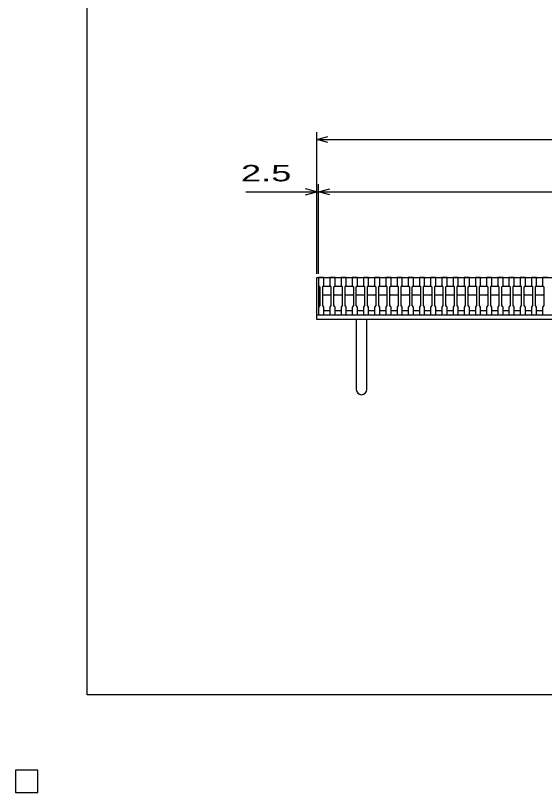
# Model space of a CAD drawing. Units: millimetres, scale not verified. Extents: x -1820 to 1736, y -1282 to 1048.
# Drawn here: x -1820 to -1112, y -1282 to -241 of the extents above; entities that cross this region are included whole.
import ezdxf
from ezdxf.enums import TextEntityAlignment as Align

# ---------------------------------------------------------------- set-up
doc = ezdxf.new("R2010")
doc.units = ezdxf.units.MM
doc.header["$LTSCALE"] = 10
for name, color, linetype, lineweight in [('0_2', 150, 'Continuous', 25), ('16', 3, 'Continuous', 25), ('19', 6, 'Continuous', 25), ('22', 4, 'Continuous', 25)]:
    doc.layers.add(name, color=color, linetype=linetype, lineweight=lineweight)
doc.styles.add('ベクトル', font='')
doc.styles.get('ベクトル').set_extended_font_data('ベクトル')

msp = doc.modelspace()

# ---------------------------------------------------------------- linework, layer by layer
at = {"layer": '0_2'}
for p, q in [((-1724, -1151.5), (-1724, 1048.5)), ((1736, -1151.5), (-1724, -1151.5))]:
    msp.add_line(p, q, dxfattribs=at)
at = {"layer": '16'}
for p, q in [((-1414, -592.5), (-1414, -591.8)), ((-1414, -591.8), (-1407, -591.8)), ((-1414, -592.5), (-1414, -603)), ((-1407, -592.5), (-1414, -592.5)), ((-1414, -592.5), (-1414, -636.5)), ((-1414, -592.5), (-419, -592.5)), ((-1407, -591.8), (-1407, -592.5)), ((-1407, -603), (-1407, -592.5)), ((-1399, -592.5), (-1399, -591.8)), ((-1399, -591.8), (-1392, -591.8)), ((-1399, -592.5), (-1399, -603)), ((-1392, -592.5), (-1399, -592.5)), ((-1392, -591.8), (-1392, -592.5)), ((-1392, -603), (-1392, -592.5)), ((-1384, -592.5), (-1384, -591.8)), ((-1384, -591.8), (-1377, -591.8)), ((-1384, -592.5), (-1384, -603)), ((-1377, -592.5), (-1384, -592.5)), ((-1377, -591.8), (-1377, -592.5)), ((-1377, -603), (-1377, -592.5)), ((-1369, -592.5), (-1369, -591.8)), ((-1369, -591.8), (-1362, -591.8)), ((-1369, -592.5), (-1369, -603)), ((-1362, -592.5), (-1369, -592.5)), ((-1362, -591.8), (-1362, -592.5)), ((-1362, -603), (-1362, -592.5)), ((-1354, -592.5), (-1354, -591.8)), ((-1354, -591.8), (-1347, -591.8)), ((-1354, -592.5), (-1354, -603)), ((-1347, -592.5), (-1354, -592.5)), ((-1347, -591.8), (-1347, -592.5)), ((-1347, -603), (-1347, -592.5)), ((-1339, -592.5), (-1339, -591.8)), ((-1339, -591.8), (-1332, -591.8)), ((-1339, -592.5), (-1339, -603)), ((-1332, -592.5), (-1339, -592.5)), ((-1332, -591.8), (-1332, -592.5)), ((-1332, -603), (-1332, -592.5)), ((-1324, -592.5), (-1324, -591.8)), ((-1324, -591.8), (-1317, -591.8)), ((-1324, -592.5), (-1324, -603)), ((-1317, -592.5), (-1324, -592.5)), ((-1317, -591.8), (-1317, -592.5)), ((-1317, -603), (-1317, -592.5)), ((-1309, -592.5), (-1309, -591.8)), ((-1309, -591.8), (-1302, -591.8)), ((-1309, -592.5), (-1309, -603)), ((-1302, -592.5), (-1309, -592.5)), ((-1302, -591.8), (-1302, -592.5)), ((-1302, -603), (-1302, -592.5)), ((-1294, -592.5), (-1294, -591.8)), ((-1294, -591.8), (-1287, -591.8)), ((-1294, -592.5), (-1294, -603)), ((-1287, -592.5), (-1294, -592.5)), ((-1287, -591.8), (-1287, -592.5)), ((-1287, -603), (-1287, -592.5)), ((-1279, -592.5), (-1279, -591.8)), ((-1279, -591.8), (-1272, -591.8)), ((-1279, -592.5), (-1279, -603)), ((-1272, -592.5), (-1279, -592.5)), ((-1272, -591.8), (-1272, -592.5)), ((-1272, -603), (-1272, -592.5)), ((-1264, -592.5), (-1264, -591.8)), ((-1264, -591.8), (-1257, -591.8)), ((-1264, -592.5), (-1264, -603)), ((-1257, -592.5), (-1264, -592.5)), ((-1257, -591.8), (-1257, -592.5)), ((-1257, -603), (-1257, -592.5)), ((-1249, -592.5), (-1249, -591.8)), ((-1249, -591.8), (-1242, -591.8)), ((-1249, -592.5), (-1249, -603)), ((-1242, -592.5), (-1249, -592.5)), ((-1242, -591.8), (-1242, -592.5)), ((-1242, -603), (-1242, -592.5)), ((-1234, -592.5), (-1234, -591.8)), ((-1234, -591.8), (-1227, -591.8)), ((-1234, -592.5), (-1234, -603)), ((-1227, -592.5), (-1234, -592.5)), ((-1227, -591.8), (-1227, -592.5)), ((-1227, -603), (-1227, -592.5)), ((-1219, -592.5), (-1219, -591.8)), ((-1219, -591.8), (-1212, -591.8)), ((-1219, -592.5), (-1219, -603)), ((-1212, -592.5), (-1219, -592.5)), ((-1212, -591.8), (-1212, -592.5)), ((-1212, -603), (-1212, -592.5)), ((-1204, -592.5), (-1204, -591.8)), ((-1204, -591.8), (-1197, -591.8)), ((-1204, -592.5), (-1204, -603)), ((-1197, -592.5), (-1204, -592.5)), ((-1197, -591.8), (-1197, -592.5)), ((-1197, -603), (-1197, -592.5)), ((-1189, -592.5), (-1189, -591.8)), ((-1189, -591.8), (-1182, -591.8)), ((-1189, -592.5), (-1189, -603)), ((-1182, -592.5), (-1189, -592.5)), ((-1182, -591.8), (-1182, -592.5)), ((-1182, -603), (-1182, -592.5)), ((-1174, -592.5), (-1174, -591.8)), ((-1174, -591.8), (-1167, -591.8)), ((-1174, -592.5), (-1174, -603)), ((-1167, -592.5), (-1174, -592.5)), ((-1167, -591.8), (-1167, -592.5)), ((-1167, -603), (-1167, -592.5)), ((-1159, -592.5), (-1159, -591.8)), ((-1159, -591.8), (-1152, -591.8)), ((-1159, -592.5), (-1159, -603)), ((-1152, -592.5), (-1159, -592.5)), ((-1152, -591.8), (-1152, -592.5)), ((-1152, -603), (-1152, -592.5)), ((-1144, -592.5), (-1144, -591.8)), ((-1144, -591.8), (-1137, -591.8)), ((-1144, -592.5), (-1144, -603)), ((-1137, -592.5), (-1144, -592.5)), ((-1137, -591.8), (-1137, -592.5)), ((-1137, -603), (-1137, -592.5)), ((-1129, -592.5), (-1129, -591.8)), ((-1129, -591.8), (-1122, -591.8)), ((-1129, -592.5), (-1129, -603)), ((-1122, -592.5), (-1129, -592.5)), ((-1122, -591.8), (-1122, -592.5)), ((-1122, -603), (-1122, -592.5)), ((-1114, -592.5), (-1114, -591.8)), ((-1114, -591.8), (-1107, -591.8)), ((-1114, -592.5), (-1114, -603)), ((-1107, -592.5), (-1114, -592.5)), ((-1414, -603), (-1412.5, -605)), ((-1408.5, -605), (-1407, -603)), ((-1399, -603), (-1397.5, -605)), ((-1393.5, -605), (-1392, -603)), ((-1384, -603), (-1382.5, -605)), ((-1378.5, -605), (-1377, -603)), ((-1369, -603), (-1367.5, -605)), ((-1363.5, -605), (-1362, -603)), ((-1354, -603), (-1352.5, -605)), ((-1348.5, -605), (-1347, -603)), ((-1339, -603), (-1337.5, -605)), ((-1333.5, -605), (-1332, -603)), ((-1324, -603), (-1322.5, -605)), ((-1318.5, -605), (-1317, -603)), ((-1309, -603), (-1307.5, -605)), ((-1303.5, -605), (-1302, -603)), ((-1294, -603), (-1292.5, -605)), ((-1288.5, -605), (-1287, -603)), ((-1279, -603), (-1277.5, -605)), ((-1273.5, -605), (-1272, -603)), ((-1264, -603), (-1262.5, -605)), ((-1258.5, -605), (-1257, -603)), ((-1249, -603), (-1247.5, -605)), ((-1243.5, -605), (-1242, -603)), ((-1234, -603), (-1232.5, -605)), ((-1228.5, -605), (-1227, -603)), ((-1219, -603), (-1217.5, -605)), ((-1213.5, -605), (-1212, -603)), ((-1204, -603), (-1202.5, -605)), ((-1198.5, -605), (-1197, -603)), ((-1189, -603), (-1187.5, -605)), ((-1183.5, -605), (-1182, -603)), ((-1174, -603), (-1172.5, -605)), ((-1168.5, -605), (-1167, -603)), ((-1159, -603), (-1157.5, -605)), ((-1153.5, -605), (-1152, -603)), ((-1144, -603), (-1142.5, -605)), ((-1138.5, -605), (-1137, -603)), ((-1129, -603), (-1127.5, -605)), ((-1123.5, -605), (-1122, -603)), ((-1114, -603), (-1112.5, -605)), ((-1412.5, -605), (-1412.5, -630)), ((-1408.5, -605), (-1407.5, -604)), ((-1408.5, -630), (-1408.5, -605)), ((-1407.5, -604), (-1398.5, -604)), ((-1398.5, -604), (-1397.5, -605)), ((-1397.5, -605), (-1397.5, -630)), ((-1393.5, -605), (-1392.5, -604)), ((-1393.5, -630), (-1393.5, -605)), ((-1392.5, -604), (-1383.5, -604)), ((-1383.5, -604), (-1382.5, -605)), ((-1382.5, -605), (-1382.5, -630)), ((-1378.5, -605), (-1377.5, -604)), ((-1378.5, -630), (-1378.5, -605)), ((-1377.5, -604), (-1368.5, -604)), ((-1368.5, -604), (-1367.5, -605)), ((-1367.5, -605), (-1367.5, -630)), ((-1363.5, -605), (-1362.5, -604)), ((-1363.5, -630), (-1363.5, -605)), ((-1362.5, -604), (-1353.5, -604)), ((-1353.5, -604), (-1352.5, -605)), ((-1352.5, -605), (-1352.5, -630)), ((-1348.5, -605), (-1347.5, -604)), ((-1348.5, -630), (-1348.5, -605)), ((-1347.5, -604), (-1338.5, -604)), ((-1338.5, -604), (-1337.5, -605)), ((-1337.5, -605), (-1337.5, -630)), ((-1333.5, -605), (-1332.5, -604)), ((-1333.5, -630), (-1333.5, -605)), ((-1332.5, -604), (-1323.5, -604)), ((-1323.5, -604), (-1322.5, -605)), ((-1322.5, -605), (-1322.5, -630)), ((-1318.5, -605), (-1317.5, -604)), ((-1318.5, -630), (-1318.5, -605)), ((-1317.5, -604), (-1308.5, -604)), ((-1308.5, -604), (-1307.5, -605)), ((-1307.5, -605), (-1307.5, -630)), ((-1303.5, -605), (-1302.5, -604)), ((-1303.5, -630), (-1303.5, -605)), ((-1302.5, -604), (-1293.5, -604)), ((-1293.5, -604), (-1292.5, -605)), ((-1292.5, -605), (-1292.5, -630)), ((-1288.5, -605), (-1287.5, -604)), ((-1288.5, -630), (-1288.5, -605)), ((-1287.5, -604), (-1278.5, -604)), ((-1278.5, -604), (-1277.5, -605)), ((-1277.5, -605), (-1277.5, -630)), ((-1273.5, -605), (-1272.5, -604)), ((-1273.5, -630), (-1273.5, -605)), ((-1272.5, -604), (-1263.5, -604)), ((-1263.5, -604), (-1262.5, -605)), ((-1262.5, -605), (-1262.5, -630)), ((-1258.5, -605), (-1257.5, -604)), ((-1258.5, -630), (-1258.5, -605)), ((-1257.5, -604), (-1248.5, -604)), ((-1248.5, -604), (-1247.5, -605)), ((-1247.5, -605), (-1247.5, -630)), ((-1243.5, -605), (-1242.5, -604)), ((-1243.5, -630), (-1243.5, -605)), ((-1242.5, -604), (-1233.5, -604)), ((-1233.5, -604), (-1232.5, -605)), ((-1232.5, -605), (-1232.5, -630)), ((-1228.5, -605), (-1227.5, -604)), ((-1228.5, -630), (-1228.5, -605)), ((-1227.5, -604), (-1218.5, -604)), ((-1218.5, -604), (-1217.5, -605)), ((-1217.5, -605), (-1217.5, -630)), ((-1213.5, -605), (-1212.5, -604)), ((-1213.5, -630), (-1213.5, -605)), ((-1212.5, -604), (-1203.5, -604)), ((-1203.5, -604), (-1202.5, -605)), ((-1202.5, -605), (-1202.5, -630)), ((-1198.5, -605), (-1197.5, -604)), ((-1198.5, -630), (-1198.5, -605)), ((-1197.5, -604), (-1188.5, -604)), ((-1188.5, -604), (-1187.5, -605)), ((-1187.5, -605), (-1187.5, -630)), ((-1183.5, -605), (-1182.5, -604)), ((-1183.5, -630), (-1183.5, -605)), ((-1182.5, -604), (-1173.5, -604)), ((-1173.5, -604), (-1172.5, -605)), ((-1172.5, -605), (-1172.5, -630)), ((-1168.5, -605), (-1167.5, -604)), ((-1168.5, -630), (-1168.5, -605)), ((-1167.5, -604), (-1158.5, -604)), ((-1158.5, -604), (-1157.5, -605)), ((-1157.5, -605), (-1157.5, -630)), ((-1153.5, -605), (-1152.5, -604)), ((-1153.5, -630), (-1153.5, -605)), ((-1152.5, -604), (-1143.5, -604)), ((-1143.5, -604), (-1142.5, -605)), ((-1142.5, -605), (-1142.5, -630)), ((-1138.5, -605), (-1137.5, -604)), ((-1138.5, -630), (-1138.5, -605)), ((-1137.5, -604), (-1128.5, -604)), ((-1128.5, -604), (-1127.5, -605)), ((-1127.5, -605), (-1127.5, -630)), ((-1123.5, -605), (-1122.5, -604)), ((-1123.5, -630), (-1123.5, -605)), ((-1122.5, -604), (-1113.5, -604)), ((-1113.5, -604), (-1112.5, -605)), ((-1112.5, -605), (-1112.5, -630)), ((-1407.5, -616), (-1408.5, -615)), ((-1398.5, -616), (-1407.5, -616)), ((-1397.5, -615), (-1398.5, -616)), ((-1392.5, -616), (-1393.5, -615)), ((-1383.5, -616), (-1392.5, -616)), ((-1382.5, -615), (-1383.5, -616)), ((-1377.5, -616), (-1378.5, -615)), ((-1368.5, -616), (-1377.5, -616)), ((-1367.5, -615), (-1368.5, -616)), ((-1362.5, -616), (-1363.5, -615)), ((-1353.5, -616), (-1362.5, -616)), ((-1352.5, -615), (-1353.5, -616)), ((-1347.5, -616), (-1348.5, -615)), ((-1338.5, -616), (-1347.5, -616)), ((-1337.5, -615), (-1338.5, -616)), ((-1332.5, -616), (-1333.5, -615)), ((-1323.5, -616), (-1332.5, -616)), ((-1322.5, -615), (-1323.5, -616)), ((-1317.5, -616), (-1318.5, -615)), ((-1308.5, -616), (-1317.5, -616)), ((-1307.5, -615), (-1308.5, -616)), ((-1302.5, -616), (-1303.5, -615)), ((-1293.5, -616), (-1302.5, -616)), ((-1292.5, -615), (-1293.5, -616)), ((-1287.5, -616), (-1288.5, -615)), ((-1278.5, -616), (-1287.5, -616)), ((-1277.5, -615), (-1278.5, -616)), ((-1272.5, -616), (-1273.5, -615)), ((-1263.5, -616), (-1272.5, -616)), ((-1262.5, -615), (-1263.5, -616)), ((-1257.5, -616), (-1258.5, -615)), ((-1248.5, -616), (-1257.5, -616)), ((-1247.5, -615), (-1248.5, -616)), ((-1242.5, -616), (-1243.5, -615)), ((-1233.5, -616), (-1242.5, -616)), ((-1232.5, -615), (-1233.5, -616)), ((-1227.5, -616), (-1228.5, -615)), ((-1218.5, -616), (-1227.5, -616)), ((-1217.5, -615), (-1218.5, -616)), ((-1212.5, -616), (-1213.5, -615)), ((-1203.5, -616), (-1212.5, -616)), ((-1202.5, -615), (-1203.5, -616)), ((-1197.5, -616), (-1198.5, -615)), ((-1188.5, -616), (-1197.5, -616)), ((-1187.5, -615), (-1188.5, -616)), ((-1182.5, -616), (-1183.5, -615)), ((-1173.5, -616), (-1182.5, -616)), ((-1172.5, -615), (-1173.5, -616)), ((-1167.5, -616), (-1168.5, -615)), ((-1158.5, -616), (-1167.5, -616)), ((-1157.5, -615), (-1158.5, -616)), ((-1152.5, -616), (-1153.5, -615)), ((-1143.5, -616), (-1152.5, -616)), ((-1142.5, -615), (-1143.5, -616)), ((-1137.5, -616), (-1138.5, -615)), ((-1128.5, -616), (-1137.5, -616)), ((-1127.5, -615), (-1128.5, -616)), ((-1122.5, -616), (-1123.5, -615)), ((-1113.5, -616), (-1122.5, -616)), ((-1112.5, -615), (-1113.5, -616)), ((-1412.5, -630), (-1414, -632)), ((-1414, -632), (-1414, -642.5)), ((-1407, -632), (-1408.5, -630)), ((-1407, -642.5), (-1407, -632)), ((-1397.5, -630), (-1399, -632)), ((-1399, -632), (-1399, -642.5)), ((-1392, -632), (-1393.5, -630)), ((-1392, -642.5), (-1392, -632)), ((-1382.5, -630), (-1384, -632)), ((-1384, -632), (-1384, -642.5)), ((-1377, -632), (-1378.5, -630)), ((-1377, -642.5), (-1377, -632)), ((-1367.5, -630), (-1369, -632)), ((-1369, -632), (-1369, -642.5)), ((-1362, -632), (-1363.5, -630)), ((-1362, -642.5), (-1362, -632)), ((-1352.5, -630), (-1354, -632)), ((-1354, -632), (-1354, -642.5)), ((-1347, -632), (-1348.5, -630)), ((-1347, -642.5), (-1347, -632)), ((-1337.5, -630), (-1339, -632)), ((-1339, -632), (-1339, -642.5)), ((-1332, -632), (-1333.5, -630)), ((-1332, -642.5), (-1332, -632)), ((-1322.5, -630), (-1324, -632)), ((-1324, -632), (-1324, -642.5)), ((-1317, -632), (-1318.5, -630)), ((-1317, -642.5), (-1317, -632)), ((-1307.5, -630), (-1309, -632)), ((-1309, -632), (-1309, -642.5)), ((-1302, -632), (-1303.5, -630)), ((-1302, -642.5), (-1302, -632)), ((-1292.5, -630), (-1294, -632)), ((-1294, -632), (-1294, -642.5)), ((-1287, -632), (-1288.5, -630)), ((-1287, -642.5), (-1287, -632)), ((-1277.5, -630), (-1279, -632)), ((-1279, -632), (-1279, -642.5)), ((-1272, -632), (-1273.5, -630)), ((-1272, -642.5), (-1272, -632)), ((-1262.5, -630), (-1264, -632)), ((-1264, -632), (-1264, -642.5)), ((-1257, -632), (-1258.5, -630)), ((-1257, -642.5), (-1257, -632)), ((-1247.5, -630), (-1249, -632)), ((-1249, -632), (-1249, -642.5)), ((-1242, -632), (-1243.5, -630)), ((-1242, -642.5), (-1242, -632)), ((-1232.5, -630), (-1234, -632)), ((-1234, -632), (-1234, -642.5)), ((-1227, -632), (-1228.5, -630)), ((-1227, -642.5), (-1227, -632)), ((-1217.5, -630), (-1219, -632)), ((-1219, -632), (-1219, -642.5)), ((-1212, -632), (-1213.5, -630)), ((-1212, -642.5), (-1212, -632)), ((-1202.5, -630), (-1204, -632)), ((-1204, -632), (-1204, -642.5)), ((-1197, -632), (-1198.5, -630)), ((-1197, -642.5), (-1197, -632)), ((-1187.5, -630), (-1189, -632)), ((-1189, -632), (-1189, -642.5)), ((-1182, -632), (-1183.5, -630)), ((-1182, -642.5), (-1182, -632)), ((-1172.5, -630), (-1174, -632)), ((-1174, -632), (-1174, -642.5)), ((-1167, -632), (-1168.5, -630)), ((-1167, -642.5), (-1167, -632)), ((-1157.5, -630), (-1159, -632)), ((-1159, -632), (-1159, -642.5)), ((-1152, -632), (-1153.5, -630)), ((-1152, -642.5), (-1152, -632)), ((-1142.5, -630), (-1144, -632)), ((-1144, -632), (-1144, -642.5)), ((-1137, -632), (-1138.5, -630)), ((-1137, -642.5), (-1137, -632)), ((-1127.5, -630), (-1129, -632)), ((-1129, -632), (-1129, -642.5)), ((-1122, -632), (-1123.5, -630)), ((-1122, -642.5), (-1122, -632)), ((-1112.5, -630), (-1114, -632)), ((-1114, -632), (-1114, -642.5)), ((-1414, -642.5), (-1407, -642.5)), ((-1407, -636.5), (-1399, -636.5)), ((-1399, -642.5), (-1392, -642.5)), ((-1392, -636.5), (-1384, -636.5)), ((-1384, -642.5), (-1377, -642.5)), ((-1377, -636.5), (-1369, -636.5)), ((-1369, -642.5), (-1362, -642.5)), ((-1362, -636.5), (-1354, -636.5)), ((-1354, -642.5), (-1347, -642.5)), ((-1347, -636.5), (-1339, -636.5)), ((-1339, -642.5), (-1332, -642.5)), ((-1332, -636.5), (-1324, -636.5)), ((-1324, -642.5), (-1317, -642.5)), ((-1317, -636.5), (-1309, -636.5)), ((-1309, -642.5), (-1302, -642.5)), ((-1302, -636.5), (-1294, -636.5)), ((-1294, -642.5), (-1287, -642.5)), ((-1287, -636.5), (-1279, -636.5)), ((-1279, -642.5), (-1272, -642.5)), ((-1272, -636.5), (-1264, -636.5)), ((-1264, -642.5), (-1257, -642.5)), ((-1257, -636.5), (-1249, -636.5)), ((-1249, -642.5), (-1242, -642.5)), ((-1242, -636.5), (-1234, -636.5)), ((-1234, -642.5), (-1227, -642.5)), ((-1227, -636.5), (-1219, -636.5)), ((-1219, -642.5), (-1212, -642.5)), ((-1212, -636.5), (-1204, -636.5)), ((-1204, -642.5), (-1197, -642.5)), ((-1197, -636.5), (-1189, -636.5)), ((-1189, -642.5), (-1182, -642.5)), ((-1182, -636.5), (-1174, -636.5)), ((-1174, -642.5), (-1167, -642.5)), ((-1167, -636.5), (-1159, -636.5)), ((-1159, -642.5), (-1152, -642.5)), ((-1152, -636.5), (-1144, -636.5)), ((-1144, -642.5), (-1137, -642.5)), ((-1137, -636.5), (-1129, -636.5)), ((-1129, -642.5), (-1122, -642.5)), ((-1122, -636.5), (-1114, -636.5)), ((-1114, -642.5), (-1107, -642.5)), ((-1790, -1252.5), (-1820, -1252.5)), ((-1820, -1252.5), (-1820, -1282.5)), ((-1790, -1252.5), (-1820, -1252.5)), ((-1820, -1252.5), (-1820, -1282.5)), ((-1790, -1252.5), (-1820, -1252.5)), ((-1820, -1252.5), (-1820, -1282.5)), ((-1790, -1252.5), (-1820, -1252.5)), ((-1820, -1252.5), (-1820, -1282.5)), ((-1790, -1252.5), (-1820, -1252.5)), ((-1820, -1252.5), (-1820, -1282.5)), ((-1790, -1282.5), (-1790, -1252.5)), ((-1790, -1282.5), (-1790, -1252.5)), ((-1790, -1282.5), (-1790, -1252.5)), ((-1790, -1282.5), (-1790, -1252.5)), ((-1790, -1282.5), (-1790, -1252.5)), ((-1820, -1282.5), (-1790, -1282.5)), ((-1820, -1282.5), (-1790, -1282.5)), ((-1820, -1282.5), (-1790, -1282.5)), ((-1820, -1282.5), (-1790, -1282.5)), ((-1820, -1282.5), (-1790, -1282.5))]:
    msp.add_line(p, q, dxfattribs=at)
at = {"layer": '19'}
for p, q in [((-1416.5, -642.5), (-1416.5, -592.5)), ((-1416.5, -592.5), (-1414, -592.5)), ((-1416.5, -642.5), (-416.5, -642.5)), ((-1416.5, -648.5), (-1416.5, -642.5)), ((-416.5, -648.5), (-1416.5, -648.5)), ((-1363.5, -648.5), (-1363.5, -742.5)), ((-1349.5, -742.5), (-1349.5, -648.5))]:
    msp.add_line(p, q, dxfattribs=at)
msp.add_arc((-1356.5, -742.5), 7, 180, 0, dxfattribs=at)
at = {"layer": '22'}
for p, q in [((-1416.5, -587.5), (-1416.5, -397.5)), ((-1416.5, -407.5), (-1401.5, -403.5)), ((-1401.5, -411.5), (-1416.5, -407.5)), ((-1416.5, -407.5), (-416.5, -407.5)), ((-1416.5, -587.5), (-1416.5, -467.5)), ((-1414, -587.5), (-1414, -467.5)), ((-1511.5, -477.5), (-1416.5, -477.5)), ((-1416.5, -477.5), (-1431.5, -473.5)), ((-1431.5, -481.5), (-1416.5, -477.5)), ((-1416.5, -477.5), (-1414, -477.5)), ((-1414, -477.5), (-1399, -473.5)), ((-1399, -481.5), (-1414, -477.5)), ((-1414, -477.5), (-419, -477.5))]:
    msp.add_line(p, q, dxfattribs=at)
at = {"layer": '22', "color": 2}
for p, q in [((-1790, -1252.5), (-1820, -1252.5)), ((-1820, -1252.5), (-1820, -1282.5)), ((-1790, -1252.5), (-1820, -1252.5)), ((-1820, -1252.5), (-1820, -1282.5)), ((-1790, -1252.5), (-1820, -1252.5)), ((-1820, -1252.5), (-1820, -1282.5)), ((-1790, -1282.5), (-1790, -1252.5)), ((-1790, -1282.5), (-1790, -1252.5)), ((-1790, -1282.5), (-1790, -1252.5)), ((-1820, -1282.5), (-1790, -1282.5)), ((-1820, -1282.5), (-1790, -1282.5)), ((-1820, -1282.5), (-1790, -1282.5))]:
    msp.add_line(p, q, dxfattribs=at)

# ---------------------------------------------------------------- texts
at = {"layer": '22', "color": 2, "style": 'ベクトル', "width": 1.65}
msp.add_text(' 2.5 ', height=21.99, dxfattribs=at).set_placement((-1531.5, -452.5), align=Align.MIDDLE_LEFT)

doc.saveas('drawing.dxf')
